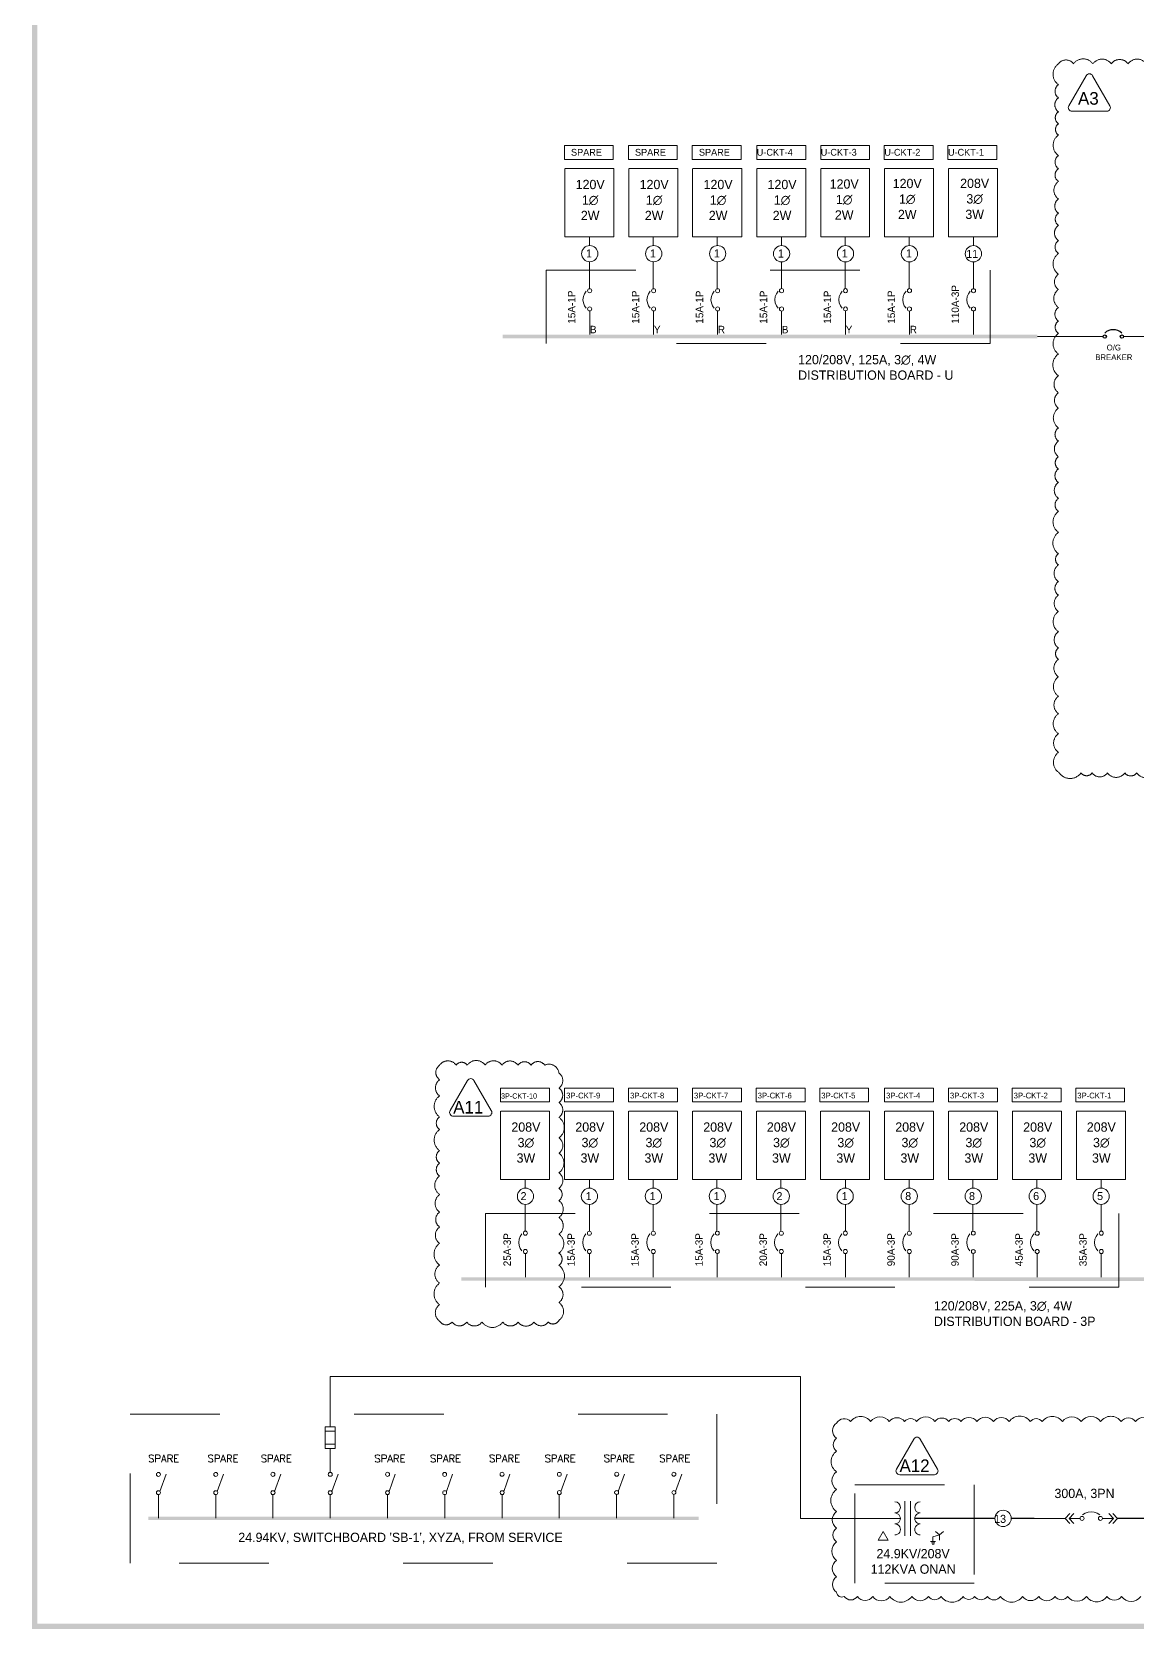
# Model space of a CAD drawing. Header units: millimetres. Extents: x 1.5 to 41.7, y 0.8 to 32.4.
# Drawn here: x 1.54 to 14.86, y 0.75 to 20.01 of the extents above; entities that cross this region are included whole.
import ezdxf

# ---------------------------------------------------------------- set-up
doc = ezdxf.new("R2010")
doc.units = ezdxf.units.MM
doc.header["$LTSCALE"] = 6
for name, pattern in [('ACAD_ISO03W100', [30, 12, -18]), ('DASHDOT2', [0.5, 0.25, -0.125, 0, -0.125]), ('HIDDEN', [0.2, 0.1, -0.1])]:
    doc.linetypes.add(name, pattern=pattern)
for name, color, linetype in [('DASH', 7, 'ACAD_ISO03W100'), ('E-SYMB-SOURCE-DC', 7, 'Continuous'), ('PDF_Geometry', 7, 'Continuous'), ('PDF_Solid Fills', 7, 'Continuous'), ('PDF_Text', 7, 'Continuous')]:
    doc.layers.add(name, color=color, linetype=linetype)
doc.styles.get("Standard").update_dxf_attribs({"font": 'gdt.shx'})

msp = doc.modelspace()

# ---------------------------------------------------------------- linework, layer by layer
at = {"linetype": 'DASHDOT2', "lineweight": 0}
msp.add_lwpolyline([(14.973, 19.621, 0.520567), (14.752, 19.621, 0.520567), (14.55, 19.621, 0.520567), (14.328, 19.621, 0.520567), (14.095, 19.621, 0.520567), (13.913, 19.621, 0.520567), (13.913, 19.37, 0.520567), (13.913, 19.211, 0.520567), (13.913, 19.044, 0.520567), (13.913, 18.899, 0.520567), (13.913, 18.762, 0.520567), (13.913, 18.517, 0.520567), (13.913, 18.358, 0.520567), (13.913, 18.202, 0.520567), (13.913, 17.992, 0.520567), (13.913, 17.822, 0.520567), (13.913, 17.674, 0.520567), (13.913, 17.492, 0.520567), (13.913, 17.335, 0.520567), (13.913, 17.086, 0.520567), (13.913, 16.901, 0.520567), (13.913, 16.685, 0.520567), (13.913, 16.522, 0.520567), (13.913, 16.371, 0.520567), (13.913, 16.124, 0.520567), (13.913, 15.862, 0.520567), (13.913, 15.657, 0.520567), (13.913, 15.471, 0.520567), (13.913, 15.234, 0.520567), (13.913, 15.074, 0.520567), (13.913, 14.886, 0.520567), (13.913, 14.738, 0.520567), (13.913, 14.576, 0.520567), (13.913, 14.384, 0.520567), (13.913, 14.226, 0.520567), (13.913, 13.974, 0.520567), (13.913, 13.717, 0.520567), (13.913, 13.582, 0.520567), (13.913, 13.38, 0.520567), (13.913, 13.216, 0.520567), (13.913, 13.02, 0.520567), (13.913, 12.776, 0.520567), (13.913, 12.58, 0.520567), (13.913, 12.444, 0.520567), (13.913, 12.232, 0.520567), (13.913, 11.997, 0.520567), (13.913, 11.789, 0.520567), (13.913, 11.547, 0.520567), (13.913, 11.323, 0.520567), (13.923, 11.075, 0.520567), (14.185, 11.075, 0.520567), (14.319, 11.075, 0.520567), (14.504, 11.075, 0.520567), (14.713, 11.075, 0.520567), (14.857, 11.075, 0.520567), (15.083, 11.075, 0.520567)], format="xyb", dxfattribs=at)
at = {"linetype": 'DASHDOT2', "lineweight": 0, "transparency": 33554470}
msp.add_lwpolyline([(6.453, 7.552, 0.520567), (6.453, 7.376, 0.520567), (6.453, 7.181, 0.520567), (6.453, 6.929, 0.520567), (6.453, 6.776, 0.520567), (6.453, 6.523, 0.520567), (6.453, 6.37, 0.520567), (6.453, 6.216, 0.520567), (6.453, 5.991, 0.520567), (6.453, 5.781, 0.520567), (6.453, 5.601, 0.520567), (6.453, 5.403, 0.520567), (6.453, 5.143, 0.520567), (6.453, 4.924, 0.520567), (6.453, 4.666, 0.520567), (6.453, 4.467, 0.520567), (6.603, 4.456, 0.520567), (6.781, 4.456, 0.520567), (6.964, 4.456, 0.520567), (7.215, 4.456, 0.520567), (7.399, 4.456, 0.520567), (7.59, 4.456, 0.520567), (7.763, 4.456, 0.520567), (7.891, 4.476, 0.520567), (7.891, 4.691, 0.520567), (7.891, 4.882, 0.520567), (7.891, 5.139, 0.520567), (7.891, 5.287, 0.520567), (7.891, 5.515, 0.520567), (7.891, 5.716, 0.520567), (7.891, 5.919, 0.520567), (7.891, 6.069, 0.520567), (7.891, 6.255, 0.520567), (7.891, 6.491, 0.520567), (7.891, 6.676, 0.520567), (7.891, 6.923, 0.520567), (7.891, 7.101, 0.520567), (7.891, 7.276, 0.520567), (7.891, 7.457, 0.520567), (7.72, 7.552, 0.520567), (7.555, 7.552, 0.520567), (7.398, 7.552, 0.520567), (7.204, 7.552, 0.520567), (7.002, 7.552, 0.520567), (6.786, 7.552, 0.520567), (6.652, 7.552, 0.520567)], format="xyb", close=True, dxfattribs=at)
at = {"layer": 'DASH', "linetype": 'ByBlock', "lineweight": 0, "ltscale": 0.005}
for p, q in [((14.45, 16.334), (13.66, 16.334)), ((15.072, 16.334), (14.698, 16.334))]:
    msp.add_line(p, q, dxfattribs=at)
at = {"layer": 'DASH', "linetype": 'ACAD_ISO03W100', "lineweight": 0, "ltscale": 0.015, "transparency": 33554687}
for points in [[(7.737, 17.136), (13.088, 17.136), (13.088, 16.251), (7.737, 16.251)], [(2.722, 3.344), (9.795, 3.344), (9.795, 1.55), (2.722, 1.55)], [(12.899, 1.309), (11.46, 1.309), (11.46, 2.492), (12.899, 2.492)]]:
    msp.add_lwpolyline(points, close=True, dxfattribs=at)
at = {"layer": 'DASH', "linetype": 'ACAD_ISO03W100', "lineweight": 0, "ltscale": 0.015, "transparency": 33554470}
msp.add_lwpolyline([(7.006, 5.762), (14.642, 5.762), (14.642, 4.874), (7.006, 4.874)], close=True, dxfattribs=at)
at = {"layer": 'E-SYMB-SOURCE-DC'}
for centre in [(14.471, 16.334), (14.678, 16.334)]:
    msp.add_circle(centre, 0.0207, dxfattribs=at)
msp.add_arc((14.574, 16.267), 0.15, 46.3972, 133.6028, dxfattribs=at)
at = {"layer": 'PDF_Geometry', "lineweight": 0, "transparency": 33554687}
for p, q in [((5.195, 3.193), (5.073, 3.193)), ((5.073, 3.193), (5.073, 2.93)), ((5.195, 3.139), (5.073, 3.139)), ((5.195, 2.93), (5.195, 3.193)), ((5.195, 2.982), (5.073, 2.982)), ((5.073, 2.93), (5.195, 2.93)), ((5.133, 2.93), (5.133, 2.644)), ((2.959, 2.85), (2.951, 2.842)), ((2.951, 2.842), (2.951, 2.833)), ((2.951, 2.833), (2.955, 2.825)), ((2.959, 2.769), (2.951, 2.779)), ((2.955, 2.825), (2.959, 2.82)), ((2.97, 2.853), (2.959, 2.85)), ((2.959, 2.82), (2.966, 2.816)), ((2.97, 2.766), (2.959, 2.769)), ((2.966, 2.816), (2.988, 2.809)), ((2.985, 2.853), (2.97, 2.853)), ((2.985, 2.766), (2.97, 2.766)), ((2.996, 2.85), (2.985, 2.853)), ((2.996, 2.769), (2.985, 2.766)), ((2.988, 2.809), (2.996, 2.803)), ((3.003, 2.842), (2.996, 2.85)), ((2.996, 2.803), (3, 2.799)), ((3.003, 2.779), (2.996, 2.769)), ((3, 2.799), (3.003, 2.792)), ((3.003, 2.792), (3.003, 2.779)), ((3.029, 2.766), (3.029, 2.853)), ((3.029, 2.853), (3.065, 2.853)), ((3.065, 2.809), (3.029, 2.809)), ((3.065, 2.853), (3.076, 2.85)), ((3.076, 2.812), (3.065, 2.809)), ((3.076, 2.85), (3.08, 2.846)), ((3.08, 2.816), (3.076, 2.812)), ((3.08, 2.846), (3.084, 2.837)), ((3.084, 2.825), (3.08, 2.816)), ((3.084, 2.837), (3.084, 2.825)), ((3.099, 2.766), (3.128, 2.853)), ((3.11, 2.796), (3.147, 2.796)), ((3.128, 2.853), (3.158, 2.766)), ((3.177, 2.766), (3.177, 2.853)), ((3.177, 2.853), (3.211, 2.853)), ((3.211, 2.812), (3.177, 2.812)), ((3.203, 2.812), (3.231, 2.766)), ((3.211, 2.853), (3.224, 2.85)), ((3.224, 2.816), (3.211, 2.812)), ((3.224, 2.85), (3.227, 2.846)), ((3.227, 2.82), (3.224, 2.816)), ((3.227, 2.846), (3.231, 2.837)), ((3.231, 2.829), (3.227, 2.82)), ((3.231, 2.837), (3.231, 2.829)), ((3.257, 2.766), (3.257, 2.853)), ((3.257, 2.853), (3.306, 2.853)), ((3.257, 2.812), (3.287, 2.812)), ((3.306, 2.766), (3.257, 2.766)), ((3.674, 2.85), (3.666, 2.842)), ((3.666, 2.842), (3.666, 2.833)), ((3.666, 2.833), (3.67, 2.825)), ((3.674, 2.769), (3.666, 2.779)), ((3.67, 2.825), (3.674, 2.82)), ((3.686, 2.853), (3.674, 2.85)), ((3.674, 2.82), (3.683, 2.816)), ((3.686, 2.766), (3.674, 2.769)), ((3.683, 2.816), (3.705, 2.809)), ((3.702, 2.853), (3.686, 2.853)), ((3.702, 2.766), (3.686, 2.766)), ((3.713, 2.85), (3.702, 2.853)), ((3.713, 2.769), (3.702, 2.766)), ((3.705, 2.809), (3.713, 2.803)), ((3.72, 2.842), (3.713, 2.85)), ((3.713, 2.803), (3.717, 2.799)), ((3.72, 2.779), (3.713, 2.769)), ((3.717, 2.799), (3.72, 2.792)), ((3.72, 2.792), (3.72, 2.779)), ((3.746, 2.766), (3.746, 2.853)), ((3.746, 2.853), (3.78, 2.853)), ((3.78, 2.809), (3.746, 2.809)), ((3.78, 2.853), (3.791, 2.85)), ((3.791, 2.812), (3.78, 2.809)), ((3.791, 2.85), (3.795, 2.846)), ((3.795, 2.816), (3.791, 2.812)), ((3.795, 2.846), (3.799, 2.837)), ((3.799, 2.825), (3.795, 2.816)), ((3.799, 2.837), (3.799, 2.825)), ((3.813, 2.766), (3.845, 2.853)), ((3.825, 2.796), (3.864, 2.796)), ((3.845, 2.853), (3.875, 2.766)), ((3.894, 2.766), (3.894, 2.853)), ((3.894, 2.853), (3.927, 2.853)), ((3.927, 2.812), (3.894, 2.812)), ((3.92, 2.812), (3.946, 2.766)), ((3.927, 2.853), (3.938, 2.85)), ((3.938, 2.816), (3.927, 2.812)), ((3.938, 2.85), (3.942, 2.846)), ((3.942, 2.82), (3.938, 2.816)), ((3.942, 2.846), (3.946, 2.837)), ((3.946, 2.829), (3.942, 2.82)), ((3.946, 2.837), (3.946, 2.829)), ((3.972, 2.766), (3.972, 2.853)), ((3.972, 2.853), (4.022, 2.853)), ((3.972, 2.812), (4.004, 2.812)), ((4.022, 2.766), (3.972, 2.766)), ((4.315, 2.85), (4.308, 2.842)), ((4.308, 2.842), (4.308, 2.833)), ((4.308, 2.833), (4.311, 2.825)), ((4.315, 2.769), (4.308, 2.779)), ((4.311, 2.825), (4.315, 2.82)), ((4.328, 2.853), (4.315, 2.85)), ((4.315, 2.82), (4.325, 2.816)), ((4.328, 2.766), (4.315, 2.769)), ((4.325, 2.816), (4.347, 2.809)), ((4.343, 2.853), (4.328, 2.853)), ((4.343, 2.766), (4.328, 2.766)), ((4.354, 2.85), (4.343, 2.853)), ((4.354, 2.769), (4.343, 2.766)), ((4.347, 2.809), (4.354, 2.803)), ((4.362, 2.842), (4.354, 2.85)), ((4.354, 2.803), (4.358, 2.799)), ((4.362, 2.779), (4.354, 2.769)), ((4.358, 2.799), (4.362, 2.792)), ((4.362, 2.792), (4.362, 2.779)), ((4.388, 2.766), (4.388, 2.853)), ((4.388, 2.853), (4.422, 2.853)), ((4.422, 2.809), (4.388, 2.809)), ((4.422, 2.853), (4.433, 2.85)), ((4.433, 2.812), (4.422, 2.809)), ((4.433, 2.85), (4.437, 2.846)), ((4.437, 2.816), (4.433, 2.812)), ((4.437, 2.846), (4.44, 2.837)), ((4.44, 2.825), (4.437, 2.816)), ((4.44, 2.837), (4.44, 2.825)), ((4.455, 2.766), (4.487, 2.853)), ((4.467, 2.796), (4.505, 2.796)), ((4.487, 2.853), (4.517, 2.766)), ((4.536, 2.766), (4.536, 2.853)), ((4.536, 2.853), (4.569, 2.853)), ((4.569, 2.812), (4.536, 2.812)), ((4.562, 2.812), (4.588, 2.766)), ((4.569, 2.853), (4.58, 2.85)), ((4.58, 2.816), (4.569, 2.812)), ((4.58, 2.85), (4.584, 2.846)), ((4.584, 2.82), (4.58, 2.816)), ((4.584, 2.846), (4.588, 2.837)), ((4.588, 2.829), (4.584, 2.82)), ((4.588, 2.837), (4.588, 2.829)), ((4.614, 2.766), (4.614, 2.853)), ((4.614, 2.853), (4.664, 2.853)), ((4.614, 2.812), (4.646, 2.812)), ((4.664, 2.766), (4.614, 2.766)), ((5.686, 2.85), (5.678, 2.842)), ((5.678, 2.842), (5.678, 2.833)), ((5.678, 2.833), (5.682, 2.825)), ((5.686, 2.769), (5.678, 2.779)), ((5.682, 2.825), (5.686, 2.82)), ((5.699, 2.853), (5.686, 2.85)), ((5.686, 2.82), (5.695, 2.816)), ((5.699, 2.766), (5.686, 2.769)), ((5.695, 2.816), (5.717, 2.809)), ((5.714, 2.853), (5.699, 2.853)), ((5.714, 2.766), (5.699, 2.766)), ((5.725, 2.85), (5.714, 2.853)), ((5.725, 2.769), (5.714, 2.766)), ((5.717, 2.809), (5.725, 2.803)), ((5.732, 2.842), (5.725, 2.85)), ((5.725, 2.803), (5.729, 2.799)), ((5.732, 2.779), (5.725, 2.769)), ((5.729, 2.799), (5.732, 2.792)), ((5.732, 2.792), (5.732, 2.779)), ((5.758, 2.766), (5.758, 2.853)), ((5.758, 2.853), (5.792, 2.853)), ((5.792, 2.809), (5.758, 2.809)), ((5.792, 2.853), (5.803, 2.85)), ((5.803, 2.812), (5.792, 2.809)), ((5.803, 2.85), (5.807, 2.846)), ((5.807, 2.816), (5.803, 2.812)), ((5.807, 2.846), (5.811, 2.837)), ((5.811, 2.825), (5.807, 2.816)), ((5.811, 2.837), (5.811, 2.825)), ((5.825, 2.766), (5.857, 2.853)), ((5.837, 2.796), (5.876, 2.796)), ((5.857, 2.853), (5.887, 2.766)), ((5.906, 2.766), (5.906, 2.853)), ((5.906, 2.853), (5.939, 2.853)), ((5.939, 2.812), (5.906, 2.812)), ((5.932, 2.812), (5.958, 2.766)), ((5.939, 2.853), (5.95, 2.85)), ((5.95, 2.816), (5.939, 2.812)), ((5.95, 2.85), (5.954, 2.846)), ((5.954, 2.82), (5.95, 2.816)), ((5.954, 2.846), (5.958, 2.837)), ((5.958, 2.829), (5.954, 2.82)), ((5.958, 2.837), (5.958, 2.829)), ((5.984, 2.766), (5.984, 2.853)), ((5.984, 2.853), (6.034, 2.853)), ((5.984, 2.812), (6.016, 2.812)), ((6.034, 2.766), (5.984, 2.766)), ((6.356, 2.85), (6.349, 2.842)), ((6.349, 2.842), (6.349, 2.833)), ((6.349, 2.833), (6.352, 2.825)), ((6.356, 2.769), (6.349, 2.779)), ((6.352, 2.825), (6.356, 2.82)), ((6.369, 2.853), (6.356, 2.85)), ((6.356, 2.82), (6.365, 2.816)), ((6.369, 2.766), (6.356, 2.769)), ((6.365, 2.816), (6.387, 2.809)), ((6.384, 2.853), (6.369, 2.853)), ((6.384, 2.766), (6.369, 2.766)), ((6.395, 2.85), (6.384, 2.853)), ((6.395, 2.769), (6.384, 2.766)), ((6.387, 2.809), (6.395, 2.803)), ((6.402, 2.842), (6.395, 2.85)), ((6.395, 2.803), (6.399, 2.799)), ((6.402, 2.779), (6.395, 2.769)), ((6.399, 2.799), (6.402, 2.792)), ((6.402, 2.792), (6.402, 2.779)), ((6.429, 2.766), (6.429, 2.853)), ((6.429, 2.853), (6.462, 2.853)), ((6.462, 2.809), (6.429, 2.809)), ((6.462, 2.853), (6.474, 2.85)), ((6.474, 2.812), (6.462, 2.809)), ((6.474, 2.85), (6.477, 2.846)), ((6.477, 2.816), (6.474, 2.812)), ((6.477, 2.846), (6.481, 2.837)), ((6.481, 2.825), (6.477, 2.816)), ((6.481, 2.837), (6.481, 2.825)), ((6.496, 2.766), (6.528, 2.853)), ((6.507, 2.796), (6.546, 2.796)), ((6.528, 2.853), (6.558, 2.766)), ((6.576, 2.766), (6.576, 2.853)), ((6.576, 2.853), (6.61, 2.853)), ((6.61, 2.812), (6.576, 2.812)), ((6.602, 2.812), (6.628, 2.766)), ((6.61, 2.853), (6.621, 2.85)), ((6.621, 2.816), (6.61, 2.812)), ((6.621, 2.85), (6.625, 2.846)), ((6.625, 2.82), (6.621, 2.816)), ((6.625, 2.846), (6.628, 2.837)), ((6.628, 2.829), (6.625, 2.82)), ((6.628, 2.837), (6.628, 2.829)), ((6.654, 2.766), (6.654, 2.853)), ((6.654, 2.853), (6.705, 2.853)), ((6.654, 2.812), (6.686, 2.812)), ((6.705, 2.766), (6.654, 2.766)), ((7.067, 2.855), (7.06, 2.847)), ((7.06, 2.847), (7.06, 2.838)), ((7.06, 2.838), (7.063, 2.83)), ((7.067, 2.774), (7.06, 2.784)), ((7.063, 2.83), (7.067, 2.825)), ((7.08, 2.854), (7.067, 2.85)), ((7.067, 2.82), (7.076, 2.817)), ((7.08, 2.766), (7.067, 2.77)), ((7.076, 2.817), (7.099, 2.809)), ((7.095, 2.854), (7.08, 2.854)), ((7.095, 2.766), (7.08, 2.766)), ((7.106, 2.85), (7.095, 2.854)), ((7.106, 2.77), (7.095, 2.766)), ((7.099, 2.809), (7.106, 2.804)), ((7.114, 2.843), (7.106, 2.85)), ((7.106, 2.804), (7.11, 2.8)), ((7.114, 2.779), (7.106, 2.77)), ((7.11, 2.8), (7.114, 2.792)), ((7.114, 2.792), (7.114, 2.779)), ((7.14, 2.766), (7.14, 2.854)), ((7.14, 2.854), (7.173, 2.854)), ((7.173, 2.809), (7.14, 2.809)), ((7.173, 2.854), (7.185, 2.85)), ((7.185, 2.813), (7.173, 2.809)), ((7.185, 2.85), (7.188, 2.847)), ((7.188, 2.817), (7.185, 2.813)), ((7.188, 2.847), (7.192, 2.837)), ((7.192, 2.826), (7.188, 2.817)), ((7.192, 2.837), (7.192, 2.826)), ((7.207, 2.766), (7.239, 2.854)), ((7.218, 2.796), (7.257, 2.796)), ((7.239, 2.854), (7.269, 2.766)), ((7.287, 2.766), (7.287, 2.854)), ((7.287, 2.854), (7.321, 2.854)), ((7.321, 2.813), (7.287, 2.813)), ((7.313, 2.813), (7.339, 2.766)), ((7.321, 2.854), (7.332, 2.85)), ((7.332, 2.817), (7.321, 2.813)), ((7.332, 2.85), (7.336, 2.847)), ((7.336, 2.82), (7.332, 2.817)), ((7.336, 2.847), (7.339, 2.837)), ((7.339, 2.83), (7.336, 2.82)), ((7.339, 2.837), (7.339, 2.83)), ((7.366, 2.766), (7.366, 2.854)), ((7.366, 2.854), (7.416, 2.854)), ((7.366, 2.813), (7.397, 2.813)), ((7.416, 2.766), (7.366, 2.766)), ((7.738, 2.85), (7.73, 2.843)), ((7.73, 2.843), (7.73, 2.833)), ((7.73, 2.833), (7.734, 2.826)), ((7.738, 2.77), (7.73, 2.779)), ((7.734, 2.826), (7.738, 2.82)), ((7.75, 2.854), (7.738, 2.85)), ((7.738, 2.82), (7.747, 2.817)), ((7.75, 2.766), (7.738, 2.77)), ((7.747, 2.817), (7.769, 2.809)), ((7.765, 2.854), (7.75, 2.854)), ((7.765, 2.766), (7.75, 2.766)), ((7.776, 2.85), (7.765, 2.854)), ((7.776, 2.77), (7.765, 2.766)), ((7.769, 2.809), (7.776, 2.804)), ((7.784, 2.843), (7.776, 2.85)), ((7.776, 2.804), (7.78, 2.8)), ((7.784, 2.779), (7.776, 2.77)), ((7.78, 2.8), (7.784, 2.792)), ((7.784, 2.792), (7.784, 2.779)), ((7.81, 2.766), (7.81, 2.854)), ((7.81, 2.854), (7.844, 2.854)), ((7.844, 2.809), (7.81, 2.809)), ((7.844, 2.854), (7.855, 2.85)), ((7.855, 2.813), (7.844, 2.809)), ((7.855, 2.85), (7.859, 2.847)), ((7.859, 2.817), (7.855, 2.813)), ((7.859, 2.847), (7.863, 2.837)), ((7.863, 2.826), (7.859, 2.817)), ((7.863, 2.837), (7.863, 2.826)), ((7.877, 2.766), (7.909, 2.854)), ((7.889, 2.796), (7.928, 2.796)), ((7.909, 2.854), (7.939, 2.766)), ((7.958, 2.766), (7.958, 2.854)), ((7.958, 2.854), (7.991, 2.854)), ((7.991, 2.813), (7.958, 2.813)), ((7.984, 2.813), (8.01, 2.766)), ((7.991, 2.854), (8.002, 2.85)), ((8.002, 2.817), (7.991, 2.813)), ((8.002, 2.85), (8.006, 2.847)), ((8.006, 2.82), (8.002, 2.817)), ((8.006, 2.847), (8.01, 2.837)), ((8.01, 2.83), (8.006, 2.82)), ((8.01, 2.837), (8.01, 2.83)), ((8.036, 2.766), (8.036, 2.854)), ((8.036, 2.854), (8.086, 2.854)), ((8.036, 2.813), (8.068, 2.813)), ((8.086, 2.766), (8.036, 2.766)), ((8.449, 2.855), (8.441, 2.848)), ((8.441, 2.848), (8.441, 2.839)), ((8.441, 2.839), (8.445, 2.831)), ((8.449, 2.775), (8.441, 2.785)), ((8.445, 2.831), (8.449, 2.826)), ((8.462, 2.855), (8.449, 2.851)), ((8.449, 2.821), (8.458, 2.817)), ((8.462, 2.767), (8.449, 2.771)), ((8.458, 2.817), (8.48, 2.81)), ((8.477, 2.855), (8.462, 2.855)), ((8.477, 2.767), (8.462, 2.767)), ((8.488, 2.851), (8.477, 2.855)), ((8.488, 2.771), (8.477, 2.767)), ((8.48, 2.81), (8.488, 2.804)), ((8.495, 2.843), (8.488, 2.851)), ((8.488, 2.804), (8.492, 2.801)), ((8.495, 2.78), (8.488, 2.771)), ((8.492, 2.801), (8.495, 2.793)), ((8.495, 2.793), (8.495, 2.78)), ((8.521, 2.767), (8.521, 2.855)), ((8.521, 2.855), (8.555, 2.855)), ((8.555, 2.81), (8.521, 2.81)), ((8.555, 2.855), (8.566, 2.851)), ((8.566, 2.814), (8.555, 2.81)), ((8.566, 2.851), (8.57, 2.847)), ((8.57, 2.817), (8.566, 2.814)), ((8.57, 2.847), (8.574, 2.838)), ((8.574, 2.827), (8.57, 2.817)), ((8.574, 2.838), (8.574, 2.827)), ((8.588, 2.767), (8.62, 2.855)), ((8.6, 2.797), (8.639, 2.797)), ((8.62, 2.855), (8.65, 2.767)), ((8.669, 2.767), (8.669, 2.855)), ((8.669, 2.855), (8.702, 2.855)), ((8.702, 2.814), (8.669, 2.814)), ((8.695, 2.814), (8.721, 2.767)), ((8.702, 2.855), (8.713, 2.851)), ((8.713, 2.817), (8.702, 2.814)), ((8.713, 2.851), (8.717, 2.847)), ((8.717, 2.821), (8.713, 2.817)), ((8.717, 2.847), (8.721, 2.838)), ((8.721, 2.83), (8.717, 2.821)), ((8.721, 2.838), (8.721, 2.83)), ((8.747, 2.767), (8.747, 2.855)), ((8.747, 2.855), (8.797, 2.855)), ((8.747, 2.814), (8.779, 2.814)), ((8.797, 2.767), (8.747, 2.767)), ((9.119, 2.851), (9.112, 2.843)), ((9.112, 2.843), (9.112, 2.834)), ((9.112, 2.834), (9.115, 2.827)), ((9.119, 2.771), (9.112, 2.78)), ((9.115, 2.827), (9.119, 2.821)), ((9.132, 2.855), (9.119, 2.851)), ((9.119, 2.821), (9.128, 2.817)), ((9.132, 2.767), (9.119, 2.771)), ((9.128, 2.817), (9.15, 2.81)), ((9.147, 2.855), (9.132, 2.855)), ((9.147, 2.767), (9.132, 2.767)), ((9.158, 2.851), (9.147, 2.855)), ((9.158, 2.771), (9.147, 2.767)), ((9.15, 2.81), (9.158, 2.804)), ((9.165, 2.843), (9.158, 2.851)), ((9.158, 2.804), (9.162, 2.801)), ((9.165, 2.78), (9.158, 2.771)), ((9.162, 2.801), (9.165, 2.793)), ((9.165, 2.793), (9.165, 2.78)), ((9.192, 2.767), (9.192, 2.855)), ((9.192, 2.855), (9.225, 2.855)), ((9.225, 2.81), (9.192, 2.81)), ((9.225, 2.855), (9.237, 2.851)), ((9.237, 2.814), (9.225, 2.81)), ((9.237, 2.851), (9.24, 2.847)), ((9.24, 2.817), (9.237, 2.814)), ((9.24, 2.847), (9.244, 2.838)), ((9.244, 2.827), (9.24, 2.817)), ((9.244, 2.838), (9.244, 2.827)), ((9.259, 2.767), (9.291, 2.855)), ((9.27, 2.797), (9.309, 2.797)), ((9.291, 2.855), (9.321, 2.767)), ((9.339, 2.767), (9.339, 2.855)), ((9.339, 2.855), (9.373, 2.855)), ((9.373, 2.814), (9.339, 2.814)), ((9.365, 2.814), (9.391, 2.767)), ((9.373, 2.855), (9.384, 2.851)), ((9.384, 2.817), (9.373, 2.814)), ((9.384, 2.851), (9.388, 2.847)), ((9.388, 2.821), (9.384, 2.817)), ((9.388, 2.847), (9.391, 2.838)), ((9.391, 2.83), (9.388, 2.821)), ((9.391, 2.838), (9.391, 2.83)), ((9.417, 2.767), (9.417, 2.855)), ((9.417, 2.855), (9.468, 2.855)), ((9.417, 2.814), (9.449, 2.814)), ((9.468, 2.767), (9.417, 2.767)), ((3.082, 2.413), (3.157, 2.62)), ((3.772, 2.413), (3.847, 2.62)), ((4.463, 2.413), (4.538, 2.62)), ((5.113, 2.631), (5.111, 2.62)), ((5.111, 2.62), (5.113, 2.607)), ((5.122, 2.641), (5.113, 2.631)), ((5.113, 2.607), (5.122, 2.598)), ((5.133, 2.644), (5.122, 2.641)), ((5.122, 2.598), (5.133, 2.596)), ((5.146, 2.641), (5.133, 2.644)), ((5.133, 2.596), (5.146, 2.598)), ((5.156, 2.631), (5.146, 2.641)), ((5.146, 2.598), (5.156, 2.607)), ((5.154, 2.413), (5.228, 2.62)), ((5.157, 2.62), (5.156, 2.631)), ((5.156, 2.607), (5.157, 2.62)), ((5.844, 2.413), (5.919, 2.62)), ((6.535, 2.413), (6.61, 2.62)), ((7.226, 2.413), (7.301, 2.621)), ((7.916, 2.413), (7.991, 2.621)), ((8.607, 2.414), (8.682, 2.621)), ((9.298, 2.414), (9.373, 2.621)), ((3.063, 2.376), (3.063, 2.09)), ((3.754, 2.376), (3.754, 2.09)), ((4.422, 2.411), (4.42, 2.398)), ((4.42, 2.398), (4.422, 2.387)), ((4.431, 2.42), (4.422, 2.411)), ((4.422, 2.387), (4.431, 2.377)), ((4.444, 2.422), (4.431, 2.42)), ((4.431, 2.377), (4.444, 2.376)), ((4.456, 2.42), (4.444, 2.422)), ((4.444, 2.376), (4.456, 2.377)), ((4.444, 2.376), (4.444, 2.09)), ((4.465, 2.411), (4.456, 2.42)), ((4.456, 2.377), (4.465, 2.387)), ((4.469, 2.398), (4.465, 2.411)), ((4.465, 2.387), (4.469, 2.398)), ((5.113, 2.411), (5.111, 2.398)), ((5.111, 2.398), (5.113, 2.387)), ((5.122, 2.42), (5.113, 2.411)), ((5.113, 2.387), (5.122, 2.377)), ((5.133, 2.422), (5.122, 2.42)), ((5.122, 2.377), (5.133, 2.376)), ((5.146, 2.42), (5.133, 2.422)), ((5.133, 2.376), (5.146, 2.377)), ((5.133, 2.376), (5.133, 2.09)), ((5.156, 2.411), (5.146, 2.42)), ((5.146, 2.377), (5.156, 2.387)), ((5.157, 2.398), (5.156, 2.411)), ((5.156, 2.387), (5.157, 2.398)), ((5.803, 2.411), (5.799, 2.398)), ((5.799, 2.398), (5.803, 2.387)), ((5.813, 2.42), (5.803, 2.411)), ((5.803, 2.387), (5.813, 2.377)), ((5.824, 2.422), (5.813, 2.42)), ((5.813, 2.377), (5.824, 2.376)), ((5.837, 2.42), (5.824, 2.422)), ((5.824, 2.376), (5.837, 2.377)), ((5.824, 2.376), (5.824, 2.09)), ((5.846, 2.411), (5.837, 2.42)), ((5.837, 2.377), (5.846, 2.387)), ((5.848, 2.398), (5.846, 2.411)), ((5.846, 2.387), (5.848, 2.398)), ((6.515, 2.376), (6.515, 2.09)), ((7.185, 2.412), (7.181, 2.399)), ((7.181, 2.399), (7.185, 2.387)), ((7.194, 2.421), (7.185, 2.412)), ((7.185, 2.387), (7.194, 2.378)), ((7.205, 2.423), (7.194, 2.421)), ((7.194, 2.378), (7.205, 2.376)), ((7.218, 2.421), (7.205, 2.423)), ((7.205, 2.376), (7.218, 2.378)), ((7.205, 2.376), (7.205, 2.091)), ((7.228, 2.412), (7.218, 2.421)), ((7.218, 2.378), (7.228, 2.387)), ((7.23, 2.399), (7.228, 2.412)), ((7.228, 2.387), (7.23, 2.399)), ((7.896, 2.376), (7.896, 2.091)), ((8.566, 2.412), (8.562, 2.399)), ((8.562, 2.399), (8.566, 2.388)), ((8.576, 2.422), (8.566, 2.412)), ((8.566, 2.388), (8.576, 2.379)), ((8.587, 2.424), (8.576, 2.422)), ((8.576, 2.379), (8.587, 2.377)), ((8.6, 2.422), (8.587, 2.424)), ((8.587, 2.377), (8.6, 2.379)), ((8.587, 2.377), (8.587, 2.091)), ((8.609, 2.412), (8.6, 2.422)), ((8.6, 2.379), (8.609, 2.388)), ((8.611, 2.399), (8.609, 2.412)), ((8.609, 2.388), (8.611, 2.399)), ((9.278, 2.377), (9.278, 2.091))]:
    msp.add_line(p, q, dxfattribs=at)
at = {"layer": 'PDF_Geometry', "linetype": 'ByBlock', "lineweight": 0}
for points in [[(14.247, 19.478), (14.038, 19.116, 0.57735), (14.077, 19.049), (14.495, 19.049, 0.57735), (14.534, 19.116), (14.325, 19.478, 0.57735)], [(12.169, 3.045), (11.96, 2.683, 0.57735), (11.999, 2.615), (12.417, 2.615, 0.57735), (12.456, 2.683), (12.247, 3.045, 0.57735)]]:
    msp.add_lwpolyline(points, format="xyb", close=True, dxfattribs=at)
at = {"layer": 'PDF_Geometry', "lineweight": 0, "transparency": 33554687}
for points in [[(7.957, 18.636), (8.547, 18.636), (8.547, 18.47), (7.957, 18.47)], [(8.728, 18.636), (9.318, 18.636), (9.318, 18.47), (8.728, 18.47)], [(9.499, 18.636), (10.089, 18.636), (10.089, 18.47), (9.499, 18.47)], [(10.276, 18.636), (10.866, 18.636), (10.866, 18.47), (10.276, 18.47)], [(11.047, 18.636), (11.637, 18.636), (11.637, 18.47), (11.047, 18.47)], [(11.814, 18.636), (12.404, 18.636), (12.404, 18.47), (11.814, 18.47)], [(12.581, 18.636), (13.171, 18.636), (13.171, 18.47), (12.581, 18.47)], [(11.345, 16.912), (11.334, 16.908), (11.325, 16.899), (11.323, 16.887), (11.325, 16.874), (11.334, 16.867), (11.345, 16.863), (11.359, 16.867), (11.368, 16.874), (11.37, 16.887), (11.368, 16.899), (11.359, 16.908)], [(11.345, 16.691), (11.334, 16.688), (11.325, 16.678), (11.323, 16.667), (11.325, 16.654), (11.334, 16.647), (11.345, 16.643), (11.359, 16.647), (11.368, 16.654), (11.37, 16.667), (11.368, 16.678), (11.359, 16.688)], [(11.738, 1.828), (11.8, 1.932), (11.86, 1.828)]]:
    msp.add_lwpolyline(points, close=True, dxfattribs=at)
for points in [[(7.961, 18.36), (7.961, 17.535), (8.553, 17.535), (8.553, 18.36), (7.967, 18.36)], [(8.732, 18.36), (8.732, 17.535), (9.324, 17.535), (9.324, 18.36), (8.738, 18.36)], [(9.503, 18.36), (9.503, 17.535), (10.095, 17.535), (10.095, 18.36), (9.509, 18.36)], [(10.276, 18.36), (10.276, 17.535), (10.866, 17.535), (10.866, 18.36), (10.28, 18.36)], [(11.047, 18.36), (11.047, 17.535), (11.637, 17.535), (11.637, 18.36), (11.051, 18.36)], [(11.818, 18.36), (11.818, 17.535), (12.408, 17.535), (12.408, 18.36), (11.821, 18.36)], [(12.589, 18.36), (12.589, 17.535), (13.18, 17.535), (13.18, 18.36), (12.592, 18.36)], [(8.258, 17.431), (8.258, 17.535)], [(9.029, 17.431), (9.029, 17.535)], [(9.8, 17.431), (9.8, 17.535)], [(10.574, 17.432), (10.574, 17.535)], [(11.342, 17.431), (11.342, 17.535)], [(12.113, 17.431), (12.113, 17.535)], [(12.889, 17.432), (12.889, 17.535)], [(8.258, 16.912), (8.258, 17.235)], [(9.029, 16.912), (9.029, 17.235)], [(9.8, 16.912), (9.8, 17.235)], [(10.574, 16.912), (10.574, 17.235)], [(11.342, 16.912), (11.342, 17.235)], [(12.113, 16.912), (12.113, 17.235)], [(12.889, 16.912), (12.889, 17.235)], [(8.221, 16.88), (8.2, 16.848), (8.187, 16.815), (8.181, 16.777), (8.187, 16.74), (8.2, 16.704), (8.221, 16.675)], [(8.992, 16.88), (8.971, 16.848), (8.958, 16.815), (8.952, 16.777), (8.958, 16.74), (8.971, 16.704), (8.992, 16.675)], [(9.763, 16.88), (9.742, 16.848), (9.729, 16.815), (9.723, 16.777), (9.729, 16.74), (9.742, 16.704), (9.763, 16.675)], [(10.533, 16.88), (10.513, 16.848), (10.5, 16.815), (10.496, 16.777), (10.5, 16.74), (10.513, 16.704), (10.533, 16.675)], [(11.306, 16.88), (11.284, 16.848), (11.271, 16.815), (11.267, 16.777), (11.271, 16.74), (11.284, 16.704), (11.306, 16.675)], [(12.077, 16.88), (12.055, 16.848), (12.042, 16.815), (12.038, 16.777), (12.042, 16.74), (12.055, 16.704), (12.077, 16.675)], [(12.848, 16.88), (12.828, 16.848), (12.813, 16.815), (12.809, 16.777), (12.813, 16.74), (12.828, 16.704), (12.848, 16.675)], [(8.262, 16.643), (8.262, 16.357)], [(9.033, 16.643), (9.033, 16.357)], [(9.804, 16.643), (9.804, 16.357)], [(10.574, 16.643), (10.574, 16.357)], [(11.345, 16.643), (11.345, 16.357)], [(12.118, 16.643), (12.118, 16.357)], [(12.889, 16.643), (12.889, 16.357)], [(12.06, 1.88), (12.06, 2.298)], [(12.128, 1.88), (12.128, 2.298)], [(14.05, 2.149), (13.994, 2.089), (14.05, 2.029)], [(14.099, 2.149), (14.043, 2.089)], [(14.205, 2.13), (14.237, 2.151), (14.273, 2.164), (14.308, 2.169), (14.345, 2.164), (14.381, 2.151), (14.411, 2.13)], [(14.519, 2.029), (14.575, 2.089), (14.519, 2.149)], [(14.567, 2.029), (14.623, 2.089), (14.567, 2.149)], [(11.7, 2.089), (12.008, 2.089)], [(12.526, 1.932), (12.479, 1.889), (12.43, 1.932)], [(13.619, 2.089), (13.994, 2.089)], [(14.099, 2.029), (14.043, 2.089), (14.174, 2.089)], [(14.442, 2.089), (14.575, 2.089)], [(12.432, 1.811), (12.371, 1.811)], [(12.421, 1.794), (12.382, 1.794)], [(12.414, 1.777), (12.389, 1.777)], [(12.4, 1.811), (12.4, 1.865), (12.479, 1.889), (12.479, 1.828)]]:
    msp.add_lwpolyline(points, dxfattribs=at)
at = {"layer": 'PDF_Geometry', "linetype": 'ByBlock', "lineweight": 0, "transparency": 33554470}
msp.add_lwpolyline([(6.789, 7.367), (6.58, 7.005, 0.57735), (6.619, 6.937), (7.037, 6.937, 0.57735), (7.076, 7.005), (6.867, 7.367, 0.57735)], format="xyb", close=True, dxfattribs=at)
at = {"layer": 'PDF_Geometry', "lineweight": 0, "transparency": 33554470}
for points in [[(7.188, 7.276), (7.778, 7.276), (7.778, 7.109), (7.188, 7.109)], [(7.959, 7.276), (8.549, 7.276), (8.549, 7.109), (7.959, 7.109)], [(8.73, 7.276), (9.32, 7.276), (9.32, 7.109), (8.73, 7.109)], [(9.501, 7.276), (10.091, 7.276), (10.091, 7.109), (9.501, 7.109)], [(10.268, 7.276), (10.858, 7.276), (10.858, 7.109), (10.268, 7.109)], [(11.036, 7.276), (11.625, 7.276), (11.625, 7.109), (11.036, 7.109)], [(11.816, 7.276), (12.406, 7.276), (12.406, 7.109), (11.816, 7.109)], [(12.587, 7.276), (13.177, 7.276), (13.177, 7.109), (12.587, 7.109)], [(13.354, 7.276), (13.944, 7.276), (13.944, 7.109), (13.354, 7.109)], [(14.121, 7.276), (14.711, 7.276), (14.711, 7.109), (14.121, 7.109)], [(9.8, 5.551), (9.789, 5.547), (9.779, 5.538), (9.777, 5.527), (9.779, 5.514), (9.789, 5.506), (9.8, 5.502), (9.813, 5.506), (9.822, 5.514), (9.824, 5.527), (9.822, 5.538), (9.813, 5.547)], [(12.885, 5.551), (12.874, 5.547), (12.865, 5.538), (12.863, 5.527), (12.865, 5.514), (12.874, 5.506), (12.885, 5.502), (12.898, 5.506), (12.908, 5.514), (12.91, 5.527), (12.908, 5.538), (12.898, 5.547)], [(9.8, 5.331), (9.789, 5.327), (9.779, 5.318), (9.777, 5.306), (9.779, 5.293), (9.789, 5.286), (9.8, 5.282), (9.813, 5.286), (9.822, 5.293), (9.824, 5.306), (9.822, 5.318), (9.813, 5.327)], [(12.885, 5.331), (12.874, 5.327), (12.865, 5.318), (12.863, 5.306), (12.865, 5.293), (12.874, 5.286), (12.885, 5.282), (12.898, 5.286), (12.908, 5.293), (12.91, 5.306), (12.908, 5.318), (12.898, 5.327)]]:
    msp.add_lwpolyline(points, close=True, dxfattribs=at)
for points in [[(7.187, 6.999), (7.187, 6.174), (7.778, 6.174), (7.778, 6.999), (7.192, 6.999)], [(7.959, 6.999), (7.959, 6.174), (8.549, 6.174), (8.549, 6.999), (7.963, 6.999)], [(8.73, 6.999), (8.73, 6.174), (9.32, 6.174), (9.32, 6.999), (8.734, 6.999)], [(9.501, 6.999), (9.501, 6.174), (10.091, 6.174), (10.091, 6.999), (9.505, 6.999)], [(10.272, 6.999), (10.272, 6.174), (10.862, 6.174), (10.862, 6.999), (10.276, 6.999)], [(11.043, 6.999), (11.043, 6.174), (11.635, 6.174), (11.635, 6.999), (11.047, 6.999)], [(11.816, 6.999), (11.816, 6.174), (12.406, 6.174), (12.406, 6.999), (11.82, 6.999)], [(12.587, 6.999), (12.587, 6.174), (13.177, 6.174), (13.177, 6.999), (12.59, 6.999)], [(13.358, 6.999), (13.358, 6.174), (13.948, 6.174), (13.948, 6.999), (13.361, 6.999)], [(14.129, 6.999), (14.129, 6.174), (14.72, 6.174), (14.72, 6.999), (14.132, 6.999)], [(7.483, 6.07), (7.483, 6.174)], [(8.258, 6.072), (8.258, 6.174)], [(9.029, 6.072), (9.029, 6.174)], [(9.796, 6.07), (9.796, 6.174)], [(10.567, 6.07), (10.567, 6.174)], [(11.344, 6.072), (11.344, 6.174)], [(12.114, 6.072), (12.114, 6.174)], [(12.882, 6.07), (12.882, 6.174)], [(13.653, 6.07), (13.653, 6.174)], [(14.429, 6.072), (14.429, 6.174)], [(7.483, 5.551), (7.483, 5.874)], [(8.258, 5.551), (8.258, 5.874)], [(9.029, 5.551), (9.029, 5.874)], [(9.796, 5.551), (9.796, 5.874)], [(10.567, 5.551), (10.567, 5.874)], [(11.344, 5.551), (11.344, 5.874)], [(12.114, 5.551), (12.114, 5.874)], [(12.882, 5.551), (12.882, 5.874)], [(13.653, 5.551), (13.653, 5.874)], [(14.429, 5.551), (14.429, 5.874)], [(7.446, 5.519), (7.425, 5.487), (7.412, 5.454), (7.407, 5.416), (7.412, 5.379), (7.425, 5.344), (7.446, 5.314)], [(8.217, 5.519), (8.196, 5.487), (8.183, 5.454), (8.18, 5.416), (8.183, 5.379), (8.196, 5.344), (8.217, 5.314)], [(8.988, 5.519), (8.967, 5.487), (8.954, 5.454), (8.951, 5.416), (8.954, 5.379), (8.967, 5.344), (8.988, 5.314)], [(9.761, 5.519), (9.738, 5.487), (9.725, 5.454), (9.721, 5.416), (9.725, 5.379), (9.738, 5.344), (9.761, 5.314)], [(10.532, 5.519), (10.509, 5.487), (10.496, 5.454), (10.492, 5.416), (10.496, 5.379), (10.509, 5.344), (10.532, 5.314)], [(11.303, 5.519), (11.282, 5.487), (11.267, 5.454), (11.263, 5.416), (11.267, 5.379), (11.282, 5.344), (11.303, 5.314)], [(12.073, 5.519), (12.053, 5.487), (12.04, 5.454), (12.036, 5.416), (12.04, 5.379), (12.053, 5.344), (12.073, 5.314)], [(12.846, 5.519), (12.824, 5.487), (12.811, 5.454), (12.807, 5.416), (12.811, 5.379), (12.824, 5.344), (12.846, 5.314)], [(13.617, 5.519), (13.595, 5.487), (13.582, 5.454), (13.578, 5.416), (13.582, 5.379), (13.595, 5.344), (13.617, 5.314)], [(14.388, 5.519), (14.368, 5.487), (14.353, 5.454), (14.349, 5.416), (14.353, 5.379), (14.368, 5.344), (14.388, 5.314)], [(7.487, 5.282), (7.487, 4.996)], [(8.258, 5.282), (8.258, 4.996)], [(9.029, 5.282), (9.029, 4.996)], [(9.8, 5.282), (9.8, 4.996)], [(10.573, 5.282), (10.573, 4.996)], [(11.344, 5.282), (11.344, 4.996)], [(12.114, 5.282), (12.114, 4.996)], [(12.885, 5.282), (12.885, 4.996)], [(13.658, 5.282), (13.658, 4.996)], [(14.429, 5.282), (14.429, 4.996)]]:
    msp.add_lwpolyline(points, dxfattribs=at)
at = {"layer": 'PDF_Geometry', "linetype": 'ByBlock', "lineweight": 0}
msp.add_lwpolyline([(14.905, 1.148, -0.520567), (14.674, 1.148, -0.520567), (14.498, 1.148, -0.520567), (14.25, 1.148, -0.520567), (14.024, 1.148, -0.520567), (13.872, 1.148, -0.520567), (13.675, 1.148, -0.520567), (13.48, 1.148, -0.520567), (13.216, 1.148, -0.520567), (13.056, 1.148, -0.520567), (12.903, 1.148, -0.520567), (12.764, 1.148, -0.520567), (12.498, 1.148, -0.520567), (12.346, 1.148, -0.520567), (12.144, 1.148, -0.520567), (11.882, 1.148, -0.520567), (11.674, 1.148, -0.520567), (11.49, 1.148, -0.520567), (11.33, 1.148, -0.520567), (11.238, 1.198, -0.520567), (11.238, 1.385, -0.520567), (11.238, 1.583, -0.520567), (11.238, 1.805, -0.520567), (11.238, 1.973, -0.520567), (11.238, 2.172, -0.520567), (11.238, 2.437, -0.520567), (11.238, 2.65, -0.520567), (11.238, 2.898, -0.520567), (11.238, 3.056, -0.520567), (11.238, 3.238, -0.520567), (11.408, 3.255, -0.520567), (11.649, 3.255, -0.520567), (11.874, 3.255, -0.520567), (12.058, 3.255, -0.520567), (12.203, 3.255, -0.520567), (12.423, 3.255, -0.520567), (12.591, 3.255, -0.520567), (12.737, 3.255, -0.520567), (12.931, 3.255, -0.520567), (13.131, 3.255, -0.520567), (13.319, 3.255, -0.520567), (13.574, 3.255, -0.520567), (13.717, 3.255, -0.520567), (13.961, 3.255, -0.520567), (14.187, 3.255, -0.520567), (14.421, 3.255, -0.520567), (14.67, 3.255, -0.520567), (14.843, 3.255, -0.520567), (15.047, 3.255, -0.520567)], format="xyb", dxfattribs=at)
at = {"layer": 'PDF_Geometry', "lineweight": 0, "transparency": 33554687}
for points in [[(11.941, 1.889, 1.011007), (11.941, 2.022, 1.011002), (11.941, 2.154, 0.992068), (11.941, 2.289)], [(12.247, 2.289, 0.992602), (12.247, 2.154, 1.002575), (12.247, 2.022, 1.002411), (12.247, 1.889)]]:
    msp.add_lwpolyline(points, format="xyb", dxfattribs=at)
for centre, radius in [((8.263, 17.333), 0.098), ((9.034, 17.333), 0.098), ((9.805, 17.333), 0.098), ((10.575, 17.332), 0.0982), ((11.346, 17.332), 0.0982), ((12.117, 17.332), 0.0982), ((12.888, 17.332), 0.0982), ((8.262, 16.887), 0.0243), ((9.033, 16.887), 0.0243), ((9.804, 16.887), 0.0243), ((10.575, 16.887), 0.0248), ((12.117, 16.887), 0.0248), ((12.889, 16.887), 0.0243), ((8.262, 16.667), 0.0243), ((9.033, 16.667), 0.0243), ((9.804, 16.667), 0.0243), ((10.575, 16.667), 0.0248), ((12.117, 16.667), 0.0249), ((12.889, 16.667), 0.0243), ((3.063, 2.619), 0.0237), ((3.754, 2.619), 0.0237), ((4.443, 2.62), 0.0242), ((5.825, 2.62), 0.0242), ((6.514, 2.619), 0.0237), ((7.206, 2.621), 0.0242), ((7.896, 2.62), 0.0237), ((8.588, 2.621), 0.0242), ((9.277, 2.621), 0.0237), ((3.063, 2.399), 0.0237), ((3.754, 2.399), 0.0237), ((6.514, 2.399), 0.0237), ((7.896, 2.4), 0.0237), ((9.277, 2.401), 0.0237), ((13.246, 2.089), 0.0982), ((14.198, 2.089), 0.0243), ((14.419, 2.089), 0.0237)]:
    msp.add_circle(centre, radius, dxfattribs=at)
at = {"layer": 'PDF_Geometry', "lineweight": 0, "transparency": 33554470}
for centre, radius in [((7.488, 5.972), 0.098), ((8.259, 5.972), 0.0982), ((9.03, 5.972), 0.0982), ((9.801, 5.972), 0.0982), ((10.572, 5.972), 0.0982), ((11.342, 5.972), 0.0982), ((12.115, 5.972), 0.0982), ((12.886, 5.972), 0.0982), ((13.657, 5.972), 0.0982), ((14.428, 5.972), 0.0982), ((7.487, 5.527), 0.0243), ((8.259, 5.526), 0.0248), ((9.03, 5.526), 0.0248), ((10.572, 5.526), 0.0248), ((11.344, 5.527), 0.0243), ((12.115, 5.526), 0.0248), ((13.657, 5.526), 0.0248), ((14.429, 5.527), 0.0243), ((7.487, 5.306), 0.0243), ((8.259, 5.306), 0.0248), ((9.03, 5.306), 0.0248), ((10.572, 5.306), 0.0249), ((11.344, 5.306), 0.0243), ((12.115, 5.306), 0.0248), ((13.657, 5.306), 0.0249), ((14.429, 5.306), 0.0243)]:
    msp.add_circle(centre, radius, dxfattribs=at)
at = {"layer": 'PDF_Solid Fills', "lineweight": 9, "transparency": 33554687}
for points in [[(1.538, 0.755), (1.602, 0.818), (1.538, 32.353)], [(1.602, 0.818), (1.538, 32.353), (1.602, 32.29)], [(41.661, 0.755), (41.661, 0.818), (1.538, 0.755)], [(41.661, 0.818), (1.538, 0.755), (1.602, 0.818)]]:
    msp.add_solid(points, dxfattribs=at)
at = {"layer": 'PDF_Solid Fills', "color": 8, "lineweight": 0, "true_color": 0x808080, "transparency": 33554687}
for points in [[(7.213, 16.357), (7.213, 16.314), (13.66, 16.355)], [(7.213, 16.314), (13.66, 16.355), (13.66, 16.312)], [(2.942, 2.11), (2.942, 2.068), (9.574, 2.11)], [(2.942, 2.068), (9.574, 2.11), (9.574, 2.068)]]:
    msp.add_solid(points, dxfattribs=at)
at = {"layer": 'PDF_Solid Fills', "color": 8, "lineweight": 0, "true_color": 0x808080, "transparency": 33554470}
for points in [[(6.716, 4.996), (6.716, 4.953), (15.664, 4.995)], [(6.716, 4.953), (15.664, 4.995), (15.664, 4.952)]]:
    msp.add_solid(points, dxfattribs=at)
at = {"layer": 'PDF_Text', "lineweight": 0, "transparency": 33554687}
for p, q in [((5.134, 3.193), (5.134, 3.799)), ((7.969, 3.799), (5.134, 3.799)), ((7.969, 3.799), (10.804, 3.799)), ((10.804, 3.799), (10.804, 2.089)), ((10.804, 2.089), (11.7, 2.089))]:
    msp.add_line(p, q, dxfattribs=at)
at = {"layer": 'PDF_Text', "transparency": 33554687}
for p, q in [((13.148, 2.089), (12.181, 2.089)), ((13.619, 2.089), (13.344, 2.089)), ((15.39, 2.089), (14.623, 2.089))]:
    msp.add_line(p, q, dxfattribs=at)

# ---------------------------------------------------------------- texts
at = {"linetype": 'HIDDEN', "lineweight": 0, "ltscale": 0.4, "insert": (13.978, 16.237), "char_height": 0.07018, "width": 1.20536, "attachment_point": 1}
msp.add_mtext('\\pxqc;O/G^JBREAKER', dxfattribs=at)
at = {"layer": 'PDF_Text', "transparency": 33554687}
for s, height, p in [('A3', 0.1525, (14.149, 19.129)), ('1', 0.0965, (8.218, 17.288)), ('1', 0.0965, (8.989, 17.288)), ('1', 0.0965, (9.76, 17.288)), ('1', 0.0965, (10.531, 17.287)), ('1', 0.0965, (11.301, 17.288)), ('1', 0.0965, (12.074, 17.288)), ('11', 0.0965, (12.801, 17.282)), ('B', 0.0896, (8.265, 16.374)), ('Y', 0.0896, (9.036, 16.374)), ('R', 0.0896, (9.807, 16.374)), ('B', 0.0896, (10.578, 16.373)), ('Y', 0.0896, (11.348, 16.374)), ('R', 0.0896, (12.121, 16.374)), ('A12', 0.1525, (11.997, 2.647)), ('300A, 3PN', 0.112, (13.865, 2.334)), ('13', 0.0965, (13.138, 2.035))]:
    msp.add_text(s, height=height, dxfattribs=at).set_placement(p)
at = {"layer": 'PDF_Text', "lineweight": 0, "transparency": 33554687}
for s, height, p in [('SPARE', 0.0823, (8.037, 18.514)), ('SPARE', 0.0823, (8.808, 18.514)), ('SPARE', 0.0823, (9.579, 18.514)), ('U-CKT-4', 0.0823, (10.276, 18.514)), ('U-CKT-3', 0.0823, (11.047, 18.514)), ('U-CKT-2', 0.0823, (11.814, 18.514)), ('U-CKT-1', 0.0823, (12.581, 18.514)), ("24.94KV, SWITCHBOARD 'SB-1', XYZA, FROM SERVICE ", 0.112, (4.026, 1.804))]:
    msp.add_text(s, height=height, dxfattribs=at).set_placement(p)
for s, p in [('110A-3P', (12.714, 16.489)), ('15A-1P', (8.089, 16.489)), ('15A-1P', (8.86, 16.489)), ('15A-1P', (9.631, 16.489)), ('15A-1P', (10.402, 16.489)), ('15A-1P', (11.173, 16.489)), ('15A-1P', (11.943, 16.489))]:
    msp.add_text(s, height=0.0896, rotation=90, dxfattribs=at).set_placement(p)
at = {"layer": 'PDF_Text', "lineweight": 0, "transparency": 33554470}
for s, height, p in [('3P-CKT-10', 0.0629, (7.193, 7.149)), ('3P-CKT-9', 0.0693, (7.978, 7.151)), ('3P-CKT-8', 0.0693, (8.749, 7.151)), ('3P-CKT-7', 0.0693, (9.52, 7.151)), ('3P-CKT-6', 0.0693, (10.287, 7.151)), ('3P-CKT-5', 0.0693, (11.054, 7.151)), ('3P-CKT-4', 0.0693, (11.835, 7.151)), ('3P-CKT-3', 0.0693, (12.605, 7.151)), ('3P-CKT-2', 0.0693, (13.373, 7.151)), ('3P-CKT-1', 0.0693, (14.14, 7.151))]:
    msp.add_text(s, height=height, dxfattribs=at).set_placement(p)
at = {"layer": 'PDF_Text', "transparency": 33554470}
for s, height, p in [('A11', 0.1525, (6.617, 6.969)), ('2', 0.0965, (7.429, 5.925)), ('1', 0.0965, (8.214, 5.925)), ('1', 0.0965, (8.985, 5.925)), ('1', 0.0965, (9.756, 5.925)), ('2', 0.0965, (10.514, 5.925)), ('1', 0.0965, (11.3, 5.925)), ('8', 0.0965, (12.066, 5.926)), ('8', 0.0965, (12.835, 5.926)), ('6', 0.0965, (13.608, 5.926)), ('5', 0.0965, (14.379, 5.926))]:
    msp.add_text(s, height=height, dxfattribs=at).set_placement(p)
at = {"layer": 'PDF_Text', "lineweight": 0, "transparency": 33554470}
for s, p in [('25A-3P', (7.312, 5.128)), ('15A-3P', (8.083, 5.128)), ('15A-3P', (8.854, 5.128)), ('15A-3P', (9.625, 5.128)), ('20A-3P', (10.398, 5.128)), ('15A-3P', (11.169, 5.128)), ('90A-3P', (11.94, 5.128)), ('90A-3P', (12.711, 5.128)), ('45A-3P', (13.483, 5.128)), ('35A-3P', (14.254, 5.128))]:
    msp.add_text(s, height=0.0896, rotation=90, dxfattribs=at).set_placement(p)
at = {"layer": 'PDF_Text', "lineweight": 0, "transparency": 33554687, "char_height": 0.112, "attachment_point": 1}
for s, insert in [('\\pxqc;120V\\P1n\\P2W', (8.266, 18.223)), ('\\pxqc;120V\\P1n\\P2W', (9.037, 18.223)), ('\\pxqc;120V\\P1n\\P2W', (9.808, 18.223)), ('\\pxqc;120V\\P1n\\P2W', (10.579, 18.223)), ('\\pxqc;120V\\P1n\\P2W', (11.328, 18.229)), ('\\pxqc;120V\\P1n\\P2W', (12.088, 18.235)), ('\\pxqc;208V\\P3n\\P3W', (12.901, 18.237))]:
    msp.add_mtext_dynamic_manual_height_columns(s, width=0.00393, gutter_width=0.56, heights=[0], dxfattribs=dict(at, insert=insert))
at = {"layer": 'PDF_Text', "lineweight": 0, "transparency": 33554687, "insert": (10.775, 16.112), "char_height": 0.112, "attachment_point": 1}
msp.add_mtext('120/208V, 125A, 3n, 4W\\PDISTRIBUTION BOARD - U', dxfattribs=at)
at = {"layer": 'PDF_Text', "lineweight": 0, "transparency": 33554470, "char_height": 0.112, "attachment_point": 1}
for insert in [(7.491, 6.862), (8.262, 6.862), (9.033, 6.862), (9.804, 6.862), (10.571, 6.862), (11.346, 6.862), (12.119, 6.862), (12.89, 6.862), (13.661, 6.862), (14.428, 6.862)]:
    msp.add_mtext_dynamic_manual_height_columns('\\pxqc;208V\\P3n\\P3W', width=0.00393, gutter_width=0.56, heights=[0], dxfattribs=dict(at, insert=insert))
at = {"layer": 'PDF_Text', "lineweight": 0, "transparency": 33554470, "insert": (12.412, 4.707), "char_height": 0.112, "attachment_point": 1}
msp.add_mtext('120/208V, 225A, 3n, 4W\\PDISTRIBUTION BOARD - 3P', dxfattribs=at)
at = {"layer": 'PDF_Text', "lineweight": 0, "transparency": 33554687, "insert": (11.018, 1.72), "char_height": 0.112, "width": 2.28609, "attachment_point": 1}
msp.add_mtext('\\pxqc;24.9KV/208V ^J112KVA ONAN', dxfattribs=at)

doc.saveas('drawing.dxf')
